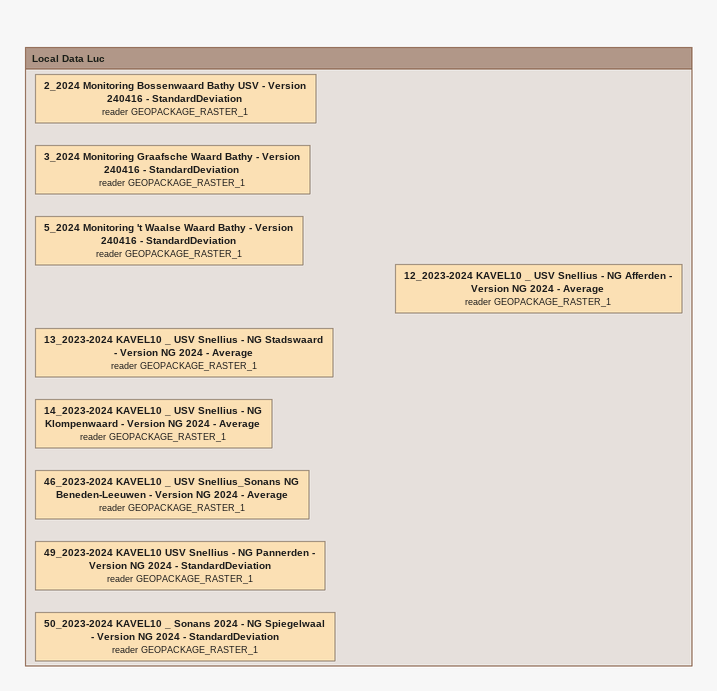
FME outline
Bookmark: Local Data Luc
46_2023-2024 KAVEL10 _ USV Snellius_Sonans NG Beneden-Leeuwen - Version NG 2024 - Average (reader GEOPACKAGE_RASTER_1)
49_2023-2024 KAVEL10 USV Snellius - NG Pannerden - Version NG 2024 - StandardDeviation (reader GEOPACKAGE_RASTER_1)
50_2023-2024 KAVEL10 _ Sonans 2024 - NG Spiegelwaal - Version NG 2024 - StandardDeviation (reader GEOPACKAGE_RASTER_1)
2_2024 Monitoring Bossenwaard Bathy USV - Version 240416 - StandardDeviation (reader GEOPACKAGE_RASTER_1)
3_2024 Monitoring Graafsche Waard Bathy - Version 240416 - StandardDeviation (reader GEOPACKAGE_RASTER_1)
5_2024 Monitoring 't Waalse Waard Bathy - Version 240416 - StandardDeviation (reader GEOPACKAGE_RASTER_1)
12_2023-2024 KAVEL10 _ USV Snellius - NG Afferden - Version NG 2024 - Average (reader GEOPACKAGE_RASTER_1)
13_2023-2024 KAVEL10 _ USV Snellius - NG Stadswaard - Version NG 2024 - Average (reader GEOPACKAGE_RASTER_1)
14_2023-2024 KAVEL10 _ USV Snellius - NG Klompenwaard - Version NG 2024 - Average (reader GEOPACKAGE_RASTER_1)
